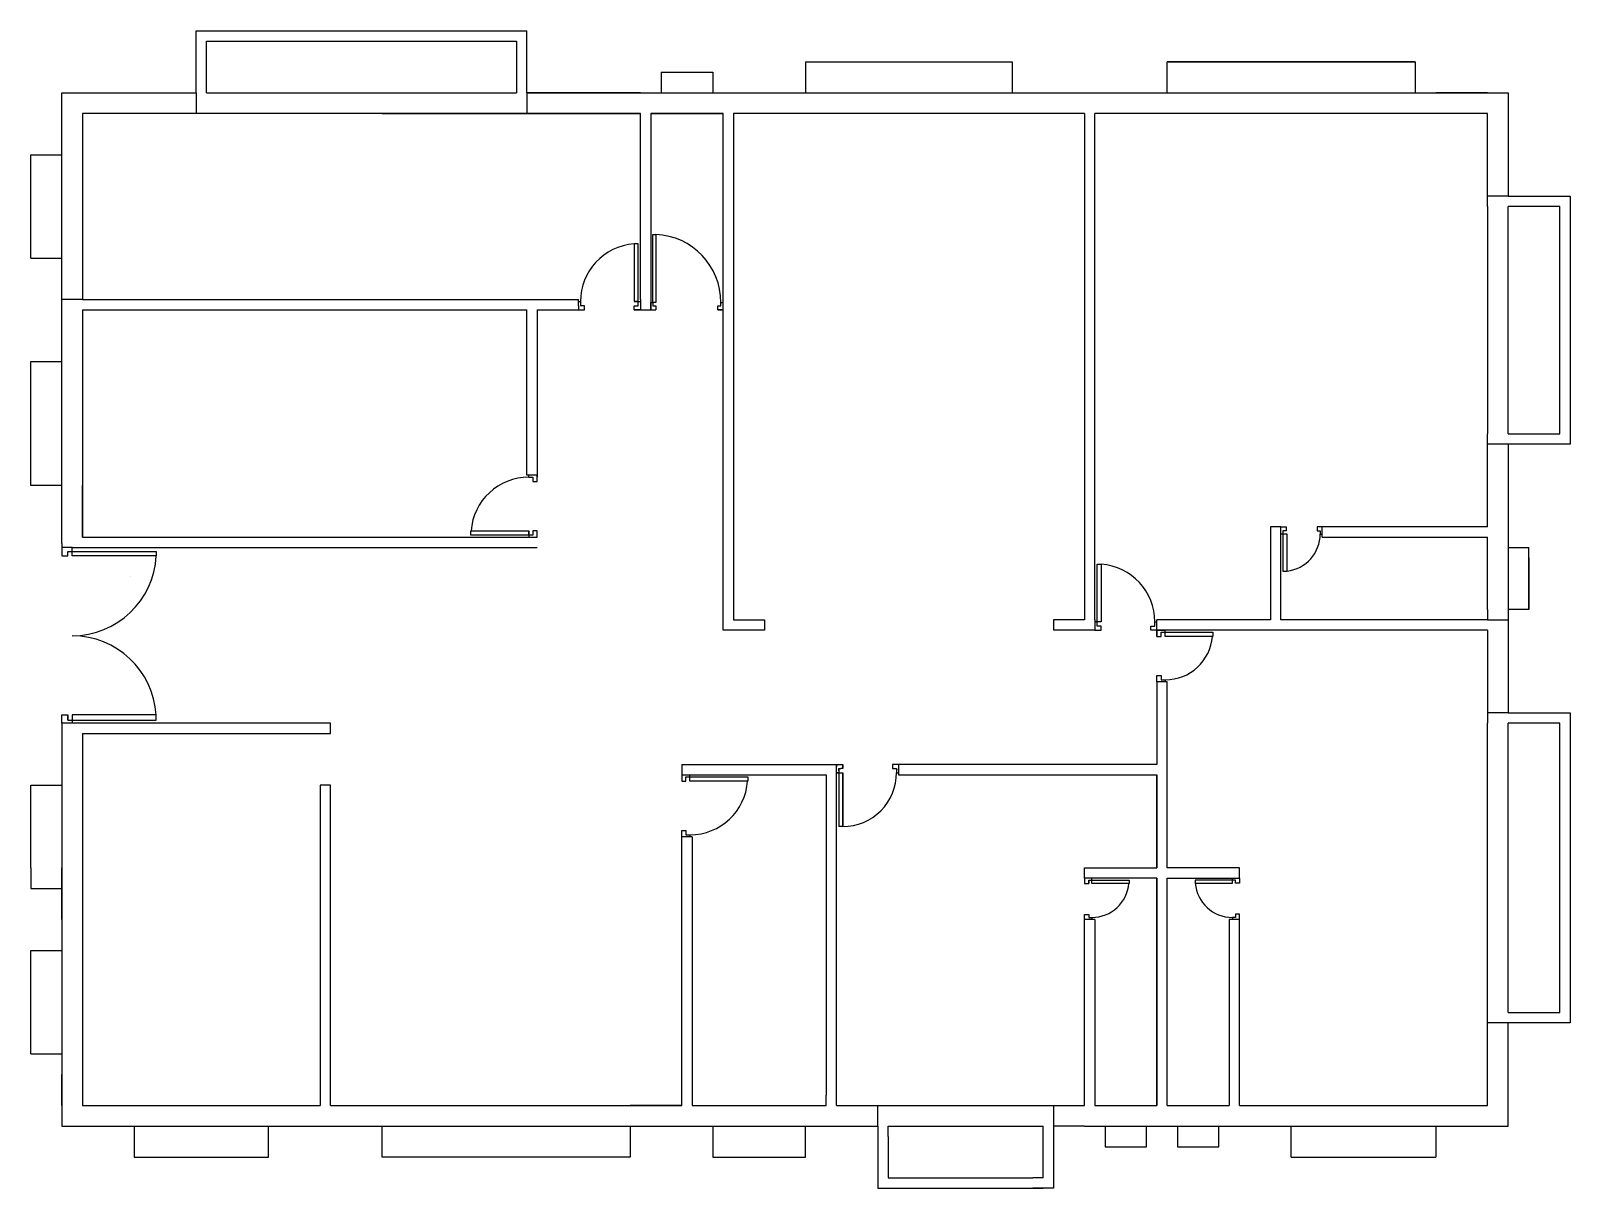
# Model space of a CAD drawing. Header units: inches. Extents: x 11 to 85.5, y 9.5 to 65.5.
import ezdxf

# ---------------------------------------------------------------- set-up
doc = ezdxf.new("R2010")
doc.units = ezdxf.units.IN
doc.header["$MEASUREMENT"] = 0

msp = doc.modelspace()

# ---------------------------------------------------------------- linework, layer by layer
for p, q in [((19, 65.5), (35, 65.5)), ((19, 62.5), (19, 65.5)), ((19.5, 62.5), (19.5, 65)), ((19.5, 65), (34.5, 65)), ((34.5, 65), (34.5, 62.5)), ((35, 62.5), (35, 65.5)), ((41.5, 63.5), (44, 63.5)), ((41.5, 63.5), (41.5, 62.5)), ((44, 63.5), (44, 62.5)), ((48.5, 64), (58.5, 64)), ((48.5, 64), (48.5, 62.5)), ((58.5, 64), (58.5, 62.5)), ((78, 64), (66, 64)), ((66, 62.5), (66, 64)), ((66, 64), (78, 64)), ((78, 64), (78, 62.5)), ((12.5, 40.7), (12.5, 62.5)), ((12.5, 62.5), (19, 62.5)), ((13.5, 62.5), (19, 62.5)), ((19, 62.5), (19, 61.5)), ((19.5, 62.5), (34.5, 62.5)), ((40.5, 62.5), (35, 62.5)), ((35, 62.5), (35, 61.5)), ((35, 62.5), (82.5, 62.5)), ((62.5, 62.5), (65, 62.5)), ((65, 62.5), (66, 62.5)), ((81.5, 62.5), (79, 62.5)), ((82.5, 62.5), (82.5, 57.5)), ((82.5, 62.5), (82.5, 57.5)), ((13.5, 61.5), (13.5, 52.5)), ((27.5, 61.5), (13.5, 61.5)), ((13.5, 61.5), (13.5, 61.5)), ((28, 61.5), (27.5, 61.5)), ((28, 61.5), (40.5, 61.5)), ((28, 61.5), (30.495, 61.5)), ((30.495, 61.5), (28, 61.5)), ((28, 61.5), (35, 61.5)), ((40.5, 61.5), (28, 61.5)), ((40.5, 52.5), (40.5, 61.5)), ((44.5, 61.5), (41, 61.5)), ((41, 61.5), (41, 52)), ((41, 61.5), (44.5, 61.5)), ((44.5, 49.5), (44.5, 61.5)), ((62, 61.5), (45, 61.5)), ((45, 61.5), (45, 37)), ((62, 61.5), (62, 37)), ((81.5, 61.5), (62.5, 61.5)), ((62.5, 37), (62.5, 61.5)), ((81.5, 57), (81.5, 61.5)), ((11, 54.5), (11, 59.5)), ((11, 59.5), (12.5, 59.5)), ((82.5, 57.5), (81.5, 57.5)), ((82.5, 57.5), (85.5, 57.5)), ((85.5, 57.5), (85.5, 45.5)), ((81.5, 57), (81.5, 46)), ((85, 57), (82.5, 57)), ((82.5, 46), (82.5, 57)), ((85, 46), (85, 57)), ((40.4, 55.2), (40.2, 55.2)), ((40.2, 55.2), (40.2, 52.4)), ((40.4, 52.4), (40.4, 55.2)), ((41.1, 52.35), (41.1, 55.65)), ((41.1, 55.65), (41.25, 55.65)), ((41.25, 55.65), (41.25, 52.35)), ((11, 54.5), (12.5, 54.5)), ((13.5, 52.5), (12.5, 52.5)), ((13.5, 52.5), (37.5, 52.5)), ((37.5, 52.4), (37.5, 52.5)), ((37.5, 52.2), (37.5, 52.4)), ((37.5, 52.4), (37.6, 52.4)), ((37.5, 52.2), (37.5, 52)), ((37.6, 52.4), (37.6, 52.2)), ((37.6, 52.4), (37.6, 52.2)), ((37.8, 52.2), (37.6, 52.2)), ((37.8, 52), (37.8, 52.2)), ((40.2, 52.4), (40.4, 52.4)), ((40.4, 52.4), (40.2, 52.4)), ((40.2, 52), (40.2, 52.2)), ((40.2, 52.2), (40.4, 52.2)), ((40.4, 52.2), (40.4, 52.4)), ((40.4, 52.4), (40.5, 52.4)), ((40.5, 52.5), (40.5, 52)), ((41, 52), (41, 52.35)), ((41, 52.35), (41.1, 52.35)), ((41.1, 52.35), (41.1, 52.2)), ((41.25, 52.35), (41.1, 52.35)), ((41.1, 52.2), (41.25, 52.2)), ((41.25, 52.2), (41.25, 52)), ((44.25, 52), (44.25, 52.2)), ((44.25, 52.2), (44.4, 52.2)), ((44.4, 52.2), (44.4, 52.35)), ((44.4, 52.35), (44.5, 52.35)), ((44.4, 52.2), (44.4, 52.35)), ((13.5, 52), (13.5, 41)), ((13.5, 52), (35, 52)), ((35, 44), (35, 52)), ((35.5, 52), (35.5, 43.9)), ((35.5, 52), (37.629, 52)), ((37.6, 52), (37.629, 52)), ((37.6, 52), (37.8, 52)), ((37.6, 52), (37.8, 52)), ((40.5, 52), (40.2, 52)), ((40.2, 52), (41, 52)), ((41, 52), (41, 52)), ((41, 52), (41.25, 52)), ((44.25, 52), (44.5, 52)), ((44.5, 52), (44.25, 52)), ((11, 43.5), (11, 49.5)), ((11, 49.5), (12.5, 49.5)), ((44.5, 37), (44.5, 49.5)), ((81.5, 41.5), (81.5, 46)), ((81.5, 41.5), (81.5, 46)), ((82.5, 45.5), (81.5, 45.5)), ((82.5, 46), (85, 46)), ((85.5, 45.5), (82.5, 45.5)), ((82.5, 45.5), (82.5, 37.5)), ((35.1, 44), (35, 44)), ((35.1, 43.9), (35.1, 44)), ((35.5, 44), (35.1, 44)), ((35.5, 43.9), (35.5, 44)), ((12.5, 43.5), (11, 43.5)), ((13.5, 41), (13.5, 43.5)), ((35.1, 43.9), (35.3, 43.9)), ((35.1, 43.9), (35.3, 43.9)), ((35.3, 43.9), (35.3, 43.7)), ((35.3, 43.7), (35.5, 43.7)), ((35.5, 43.7), (35.5, 43.9)), ((12.5, 40.7), (12.5, 41)), ((13.5, 41), (35, 41)), ((32.3, 41.1), (32.3, 41.3)), ((32.3, 41.3), (35.1, 41.3)), ((35.1, 41.1), (32.3, 41.1)), ((35, 41), (35.5, 41)), ((35.1, 41.3), (35.1, 41.1)), ((35.1, 41.1), (35.1, 41.3)), ((35.3, 41.1), (35.1, 41.1)), ((35.1, 41.1), (35.1, 41)), ((35.5, 41.3), (35.3, 41.3)), ((35.3, 41.3), (35.3, 41.1)), ((35.5, 41), (35.5, 41.3)), ((71, 41.5), (71, 37)), ((71.5, 41.5), (71, 41.5)), ((71.5, 41), (71.5, 41.5)), ((71.5, 41.5), (71.75, 41.5)), ((71.6, 41.15), (71.5, 41.15)), ((71.5, 37), (71.5, 41)), ((71.75, 41.3), (71.6, 41.3)), ((71.6, 41.3), (71.6, 41.15)), ((71.6, 41.15), (71.6, 39.35)), ((71.8, 41.15), (71.6, 41.15)), ((71.75, 41.5), (71.75, 41.3)), ((71.8, 39.35), (71.8, 41.15)), ((73.5, 41.5), (73.25, 41.5)), ((73.25, 41.5), (73.25, 41.3)), ((73.25, 41.3), (73.4, 41.3)), ((73.4, 41.3), (73.4, 41.15)), ((73.4, 41.15), (73.5, 41.15)), ((81.5, 41.5), (73.5, 41.5)), ((73.5, 41), (73.5, 41.5)), ((73.5, 41), (81.5, 41)), ((81.5, 37.5), (81.5, 41)), ((82.5, 41), (82.5, 40)), ((82.5, 41), (82.5, 40.5)), ((12.5, 40.7), (12.5, 40.3)), ((12.8, 40.5), (12.5, 40.5)), ((12.5, 40.3), (12.5, 40.1)), ((13, 40.5), (12.8, 40.5)), ((12.8, 40.1), (12.8, 40.3)), ((12.8, 40.3), (13, 40.3)), ((13, 40.3), (13, 40.5)), ((13, 40.5), (35.5, 40.5)), ((13, 40.3), (17.075, 40.3)), ((13, 40.1), (13, 40.3)), ((17.075, 40.3), (17.075, 40.1)), ((17.5, 40.5), (17.5, 40.5)), ((17.5, 40.5), (17.5, 40.5)), ((17.5, 40.5), (17.5, 40.5)), ((17.5, 40.5), (17.5, 40.5)), ((82.5, 40.5), (83.5, 40.5)), ((83.5, 37.5), (83.5, 40.5)), ((12.5, 40.1), (12.8, 40.1)), ((17.075, 40.1), (13, 40.1)), ((62.6, 36.9), (62.6, 39.7)), ((62.6, 39.7), (62.8, 39.7)), ((62.8, 39.7), (62.8, 39.693)), ((62.8, 39.7), (62.8, 36.9)), ((83.5, 40), (83.5, 37.5)), ((15.833, 39.118), (15.833, 39.118)), ((15.833, 39.118), (15.833, 39.118)), ((15.833, 39.118), (15.833, 39.118)), ((15.833, 39.118), (15.833, 39.118)), ((71.6, 39.35), (71.8, 39.35)), ((81.5, 37.5), (81.5, 37)), ((82.5, 37.5), (82.5, 32.5)), ((83.5, 37.5), (82.5, 37.5)), ((44.5, 36.5), (44.5, 37)), ((45, 37), (46.5, 37)), ((46.5, 37), (46.5, 36.5)), ((62, 37), (60.5, 37)), ((60.5, 37), (60.5, 36.5)), ((62.5, 37), (62.5, 36.5)), ((62.6, 36.9), (62.5, 36.9)), ((62.6, 36.7), (62.6, 36.9)), ((62.8, 36.9), (62.6, 36.9)), ((62.8, 36.7), (62.6, 36.7)), ((62.8, 36.5), (62.8, 36.7)), ((65.2, 36.499), (65.2, 36.699)), ((65.2, 36.699), (65.4, 36.699)), ((65.4, 36.699), (65.4, 36.899)), ((65.4, 36.899), (65.5, 36.899)), ((65.5, 36.5), (65.5, 37)), ((71, 37), (65.5, 37)), ((81.5, 37), (71.5, 37)), ((78.5, 37), (71.5, 37)), ((81.5, 37), (78.5, 37)), ((81.5, 37), (82.5, 37)), ((46.5, 36.5), (44.5, 36.5)), ((62.5, 36.5), (62.8, 36.5)), ((65.5, 36.499), (65.2, 36.499)), ((65.5, 36.499), (65.5, 36.5)), ((65.5, 36.5), (65.7, 36.5)), ((65.5, 36.5), (65.5, 36.2)), ((65.5, 36.2), (65.5, 36.499)), ((65.5, 36.2), (65.7, 36.2)), ((65.7, 36.5), (65.7, 36.5)), ((65.7, 36.5), (65.9, 36.5)), ((65.7, 36.2), (65.7, 36.4)), ((65.7, 36.4), (65.9, 36.4)), ((65.9, 36.4), (65.9, 36.5)), ((65.9, 36.4), (68.2, 36.4)), ((65.9, 36.2), (65.9, 36.4)), ((68.2, 36.2), (65.9, 36.2)), ((68.2, 36.4), (68.2, 36.2)), ((81.5, 36.5), (81.5, 32)), ((65.5, 33.999), (65.5, 34.299)), ((65.5, 34.299), (65.5, 34.299)), ((65.5, 34.299), (65.7, 34.299)), ((65.7, 34.299), (65.7, 34.099)), ((65.5, 33.999), (65.5, 29.999)), ((66, 33.999), (65.5, 33.999)), ((65.7, 34.099), (65.9, 34.099)), ((65.9, 34.099), (65.9, 33.999)), ((66, 29.999), (66, 33.999)), ((12.5, 32), (12.5, 32.4)), ((12.5, 32.4), (12.8, 32.4)), ((12.5, 32), (12.5, 32.3)), ((12.8, 32.4), (12.8, 32.3)), ((12.8, 32.15), (12.8, 32.4)), ((12.8, 32.15), (12.8, 32.4)), ((12.8, 32.3), (12.8, 32.15)), ((12.8, 32.15), (13, 32.15)), ((13, 32.4), (13, 32.15)), ((17.075, 32.4), (13, 32.4)), ((13, 32.15), (13, 32.1)), ((13, 32.15), (17.075, 32.15)), ((13, 32.1), (13, 32)), ((17.075, 32.15), (17.075, 32.4)), ((82.5, 32.5), (81.5, 32.5)), ((82.5, 32.5), (85.5, 32.5)), ((85.5, 32.5), (85.5, 17.5)), ((12.5, 32), (12.5, 31.5)), ((13.5, 32), (12.5, 32)), ((12.5, 31.5), (12.5, 30)), ((25.5, 32), (13.5, 32)), ((13.5, 31.5), (25.5, 31.5)), ((25.5, 31.5), (25.5, 32)), ((81.5, 18), (81.5, 32)), ((85, 32), (82.5, 32)), ((82.5, 18), (82.5, 32)), ((85, 18), (85, 32)), ((42.5, 30), (42.5, 29.5)), ((42.5, 30), (50.3, 30)), ((50, 29.999), (50, 30)), ((50, 30), (50, 30)), ((50, 30), (50.2, 30)), ((50, 13.499), (50, 29.999)), ((50, 29.999), (50, 29.899)), ((50.1, 29.701), (50.1, 29.801)), ((50.1, 29.801), (50.2, 29.801)), ((50.1, 29.801), (50.1, 29.601)), ((50.1, 29.801), (50.1, 29.601)), ((50.2, 29.999), (50.2, 30)), ((50.2, 30), (50.3, 30)), ((50.3, 29.801), (50.2, 29.801)), ((50.3, 29.901), (50.3, 30)), ((50.3, 30), (50.3, 29.801)), ((50.3, 29.801), (50.3, 29.901)), ((52.8, 29.999), (52.7, 29.999)), ((52.7, 29.999), (52.7, 29.799)), ((53, 29.999), (52.8, 29.999)), ((53, 29.999), (52.9, 29.999)), ((65.5, 29.999), (53, 29.999)), ((53, 29.999), (53, 29.499)), ((66, 29.999), (66, 29.999)), ((66, 25), (66, 29.999)), ((42.5, 29.499), (43, 29.499)), ((42.5, 29.499), (42.5, 29.199)), ((42.5, 29.199), (42.7, 29.199)), ((42.7, 29.199), (42.7, 29.399)), ((42.7, 29.399), (42.9, 29.399)), ((42.9, 29.399), (42.9, 29.499)), ((42.9, 29.399), (45.7, 29.399)), ((42.9, 29.199), (42.9, 29.399)), ((45.7, 29.199), (42.9, 29.199)), ((43, 29.499), (49.5, 29.499)), ((45.7, 29.399), (45.7, 29.199)), ((45.8, 29.399), (45.8, 29.399)), ((49.5, 29.499), (49.5, 13.999)), ((50, 29.601), (50, 29.601)), ((50.1, 29.601), (50, 29.601)), ((50, 29.601), (50.3, 29.601)), ((50.1, 29.751), (50.1, 29.749)), ((50.1, 29.751), (50.1, 29.751)), ((50.1, 29.751), (50.1, 29.749)), ((50.1, 29.749), (50.1, 29.749)), ((50.1, 29.701), (50.1, 27.001)), ((50.3, 27.001), (50.3, 29.601)), ((50.3, 29.601), (50.3, 27.001)), ((52.7, 29.799), (52.8, 29.799)), ((52.8, 29.799), (52.9, 29.799)), ((52.8, 29.799), (52.9, 29.799)), ((52.9, 29.799), (52.9, 29.749)), ((52.9, 29.799), (52.9, 29.699)), ((52.9, 29.799), (52.9, 29.599)), ((52.9, 29.599), (53, 29.599)), ((53, 29.499), (65.5, 29.499)), ((65.5, 29.499), (65.5, 24.999)), ((65.5, 24.999), (65.5, 29.499)), ((11, 25), (11, 29)), ((11, 29), (12.5, 29)), ((25, 29), (25, 13.5)), ((25.5, 29), (25, 29)), ((25.5, 13.5), (25.5, 29)), ((50.3, 27.001), (50.1, 27.001)), ((42.5, 26.499), (42.5, 26.799)), ((42.5, 26.799), (42.7, 26.799)), ((42.5, 13.5), (42.5, 26.499)), ((43, 26.499), (42.5, 26.499)), ((42.7, 26.799), (42.7, 26.599)), ((42.7, 26.599), (42.9, 26.599)), ((42.9, 26.599), (42.9, 26.499)), ((43, 26.499), (43, 13.999)), ((11, 25), (11, 24)), ((12.5, 24.5), (12.5, 25)), ((62, 24.999), (65.5, 24.999)), ((62, 24.499), (62, 24.999)), ((69.5, 25), (66, 25)), ((69.5, 24.5), (69.5, 25)), ((11, 24), (12.5, 24)), ((12.5, 22.5), (12.5, 24.5)), ((65.5, 24.499), (62, 24.499)), ((62, 24.499), (62, 24.249)), ((62, 24.249), (62.2, 24.249)), ((62.35, 24.499), (62.2, 24.499)), ((62.2, 24.399), (62.2, 24.249)), ((62.2, 24.249), (62.2, 24.399)), ((62.2, 24.399), (62.35, 24.399)), ((62.35, 24.399), (62.35, 24.499)), ((62.35, 24.399), (64.15, 24.399)), ((62.35, 24.249), (62.35, 24.399)), ((64.15, 24.249), (62.35, 24.249)), ((64.15, 24.399), (64.15, 24.249)), ((65.5, 13.499), (65.5, 24.499)), ((65.5, 24.499), (65.5, 13.499)), ((66, 13.5), (66, 24.5)), ((66, 13.5), (66, 24.5)), ((66, 24.5), (69.5, 24.5)), ((69.15, 24.4), (67.35, 24.4)), ((67.35, 24.4), (67.35, 24.25)), ((67.35, 24.25), (69.15, 24.25)), ((69.15, 24.4), (69.15, 24.5)), ((69.3, 24.4), (69.15, 24.4)), ((69.15, 24.25), (69.15, 24.4)), ((69.3, 24.25), (69.3, 24.4)), ((69.5, 24.25), (69.3, 24.25)), ((69.5, 24.5), (69.5, 24.25)), ((62, 22.499), (62, 22.749)), ((62, 22.749), (62.2, 22.749)), ((62, 13.499), (62, 22.499)), ((62.5, 22.499), (62, 22.499)), ((62.2, 22.749), (62.2, 22.599)), ((62.2, 22.599), (62.35, 22.599)), ((62.35, 22.599), (62.35, 22.499)), ((62.5, 22.499), (62.5, 13.499)), ((69.5, 22.5), (69, 22.5)), ((69, 22.5), (69, 13.5)), ((69.3, 22.6), (69.15, 22.6)), ((69.15, 22.6), (69.15, 22.5)), ((69.5, 22.75), (69.3, 22.75)), ((69.3, 22.75), (69.3, 22.6)), ((69.5, 22.5), (69.5, 22.75)), ((69.5, 13.5), (69.5, 22.5)), ((11, 20), (11, 21)), ((11, 21), (12.5, 21)), ((11, 16), (11, 20)), ((11, 16), (11, 20)), ((81.5, 13.5), (81.5, 18)), ((82.5, 18), (85, 18)), ((82.5, 17.5), (81.5, 17.5)), ((85.5, 17.5), (82.5, 17.5)), ((11, 16), (12.5, 16)), ((12.5, 13.5), (12.5, 15)), ((81.5, 13.5), (81.5, 15.5)), ((13.5, 13.5), (25, 13.5)), ((13.5, 13.5), (25, 13.5)), ((13.5, 13.5), (16, 13.5)), ((25.5, 13.5), (42.5, 13.5)), ((42.5, 13.5), (40, 13.5)), ((43, 13.999), (43, 13.499)), ((43, 13.5), (43, 13.499)), ((43, 13.5), (49.5, 13.499)), ((43, 13.5), (44, 13.5)), ((44, 13.5), (44, 13.5)), ((49.5, 13.499), (49.5, 13.999)), ((50, 13.499), (52.5, 13.499)), ((50, 13.499), (52, 13.499)), ((52, 13.499), (52.5, 13.499)), ((52, 12.5), (52, 13.499)), ((52.5, 13.499), (60, 13.499)), ((60, 13.499), (60.5, 13.499)), ((60, 13.499), (62, 13.499)), ((60.5, 13.499), (60.5, 12.5)), ((62.5, 13.499), (65.5, 13.499)), ((66, 13.5), (69, 13.5)), ((66, 13.5), (66.5, 13.5)), ((16, 12.5), (16, 11)), ((22.5, 11), (22.5, 12.5)), ((28, 11), (28, 12.5)), ((40, 12.5), (40, 11)), ((44, 12.5), (44, 11)), ((48.5, 11), (48.5, 12.5)), ((52, 12.5), (52, 9.499)), ((52.5, 12.5), (60, 12.5)), ((52.5, 12), (52.5, 12.5)), ((52.5, 12), (52.5, 9.999)), ((60, 12), (60, 12.5)), ((60, 9.999), (60, 12)), ((62, 12.5), (60.5, 12.5)), ((60.5, 12.5), (60.5, 9.499)), ((62, 12.5), (63, 12.5)), ((63, 12.5), (63, 12)), ((63, 12), (63, 11.5)), ((65, 12), (65, 12.5)), ((65, 11.5), (65, 12)), ((66.5, 12.5), (66.5, 11.5)), ((68.5, 11.5), (68.5, 12.5)), ((69.5, 12.5), (70.5, 12.5)), ((72, 11), (72, 12.5)), ((72, 12.5), (79, 12.5)), ((79, 12.5), (79, 11)), ((63, 11.5), (65, 11.5)), ((66.5, 11.5), (68.5, 11.5)), ((16, 11), (22.5, 11)), ((40, 11), (28, 11)), ((44, 11), (48.5, 11)), ((72, 11), (79, 11)), ((52.5, 9.999), (59.5, 9.999)), ((52.5, 9.999), (59.5, 9.999)), ((60, 9.999), (59.5, 9.999)), ((52, 9.499), (60, 9.499)), ((60, 9.499), (59.5, 9.499)), ((60.5, 9.499), (60, 9.499))]:
    msp.add_line(p, q)
for points in [[(62.5, 36.5), (60.5, 36.5)], [(81.5, 36.5), (65.5, 36.5)], [(12.5, 32), (12.5, 12.5), (52, 12.5)], [(13.5, 31.5), (13.5, 13.5), (25, 13.5)], [(69.5, 13.5), (81.5, 13.5), (81.5, 18)], [(62, 12.5), (82.5, 12.5), (82.5, 17.5)], [(25.5, 13.5), (42.5, 13.5)], [(62.5, 13.5), (65.5, 13.5)], [(66, 13.5), (69, 13.5)]]:
    msp.add_lwpolyline(points)
for centre, radius, start, end in [((40.4, 52.4), 2.8, 94.09604, 180), ((41.1, 52.35), 3.3, 0, 87.39475), ((35.1, 41.1), 2.8, 90, 175.90396), ((71.6, 41.15), 1.8, 276.37937, 0), ((13, 40.3), 4.075, 270, 357.18681), ((62.6, 36.9), 2.8, 359.97031, 85.90395), ((13, 32.15), 4.075, 3.51729, 90), ((65.9, 36.4), 2.302, 270, 355.01472), ((42.9, 29.399), 2.8, 270, 355.90396), ((50.3, 29.601), 2.6, 270, 0.0614), ((50.1, 29.751), 2.9, 359.94495, 0.05505), ((62.35, 24.399), 1.8, 270, 355.21981), ((69.15, 24.4), 1.8, 184.78019, 270)]:
    msp.add_arc(centre, radius, start, end)

doc.saveas('drawing.dxf')
